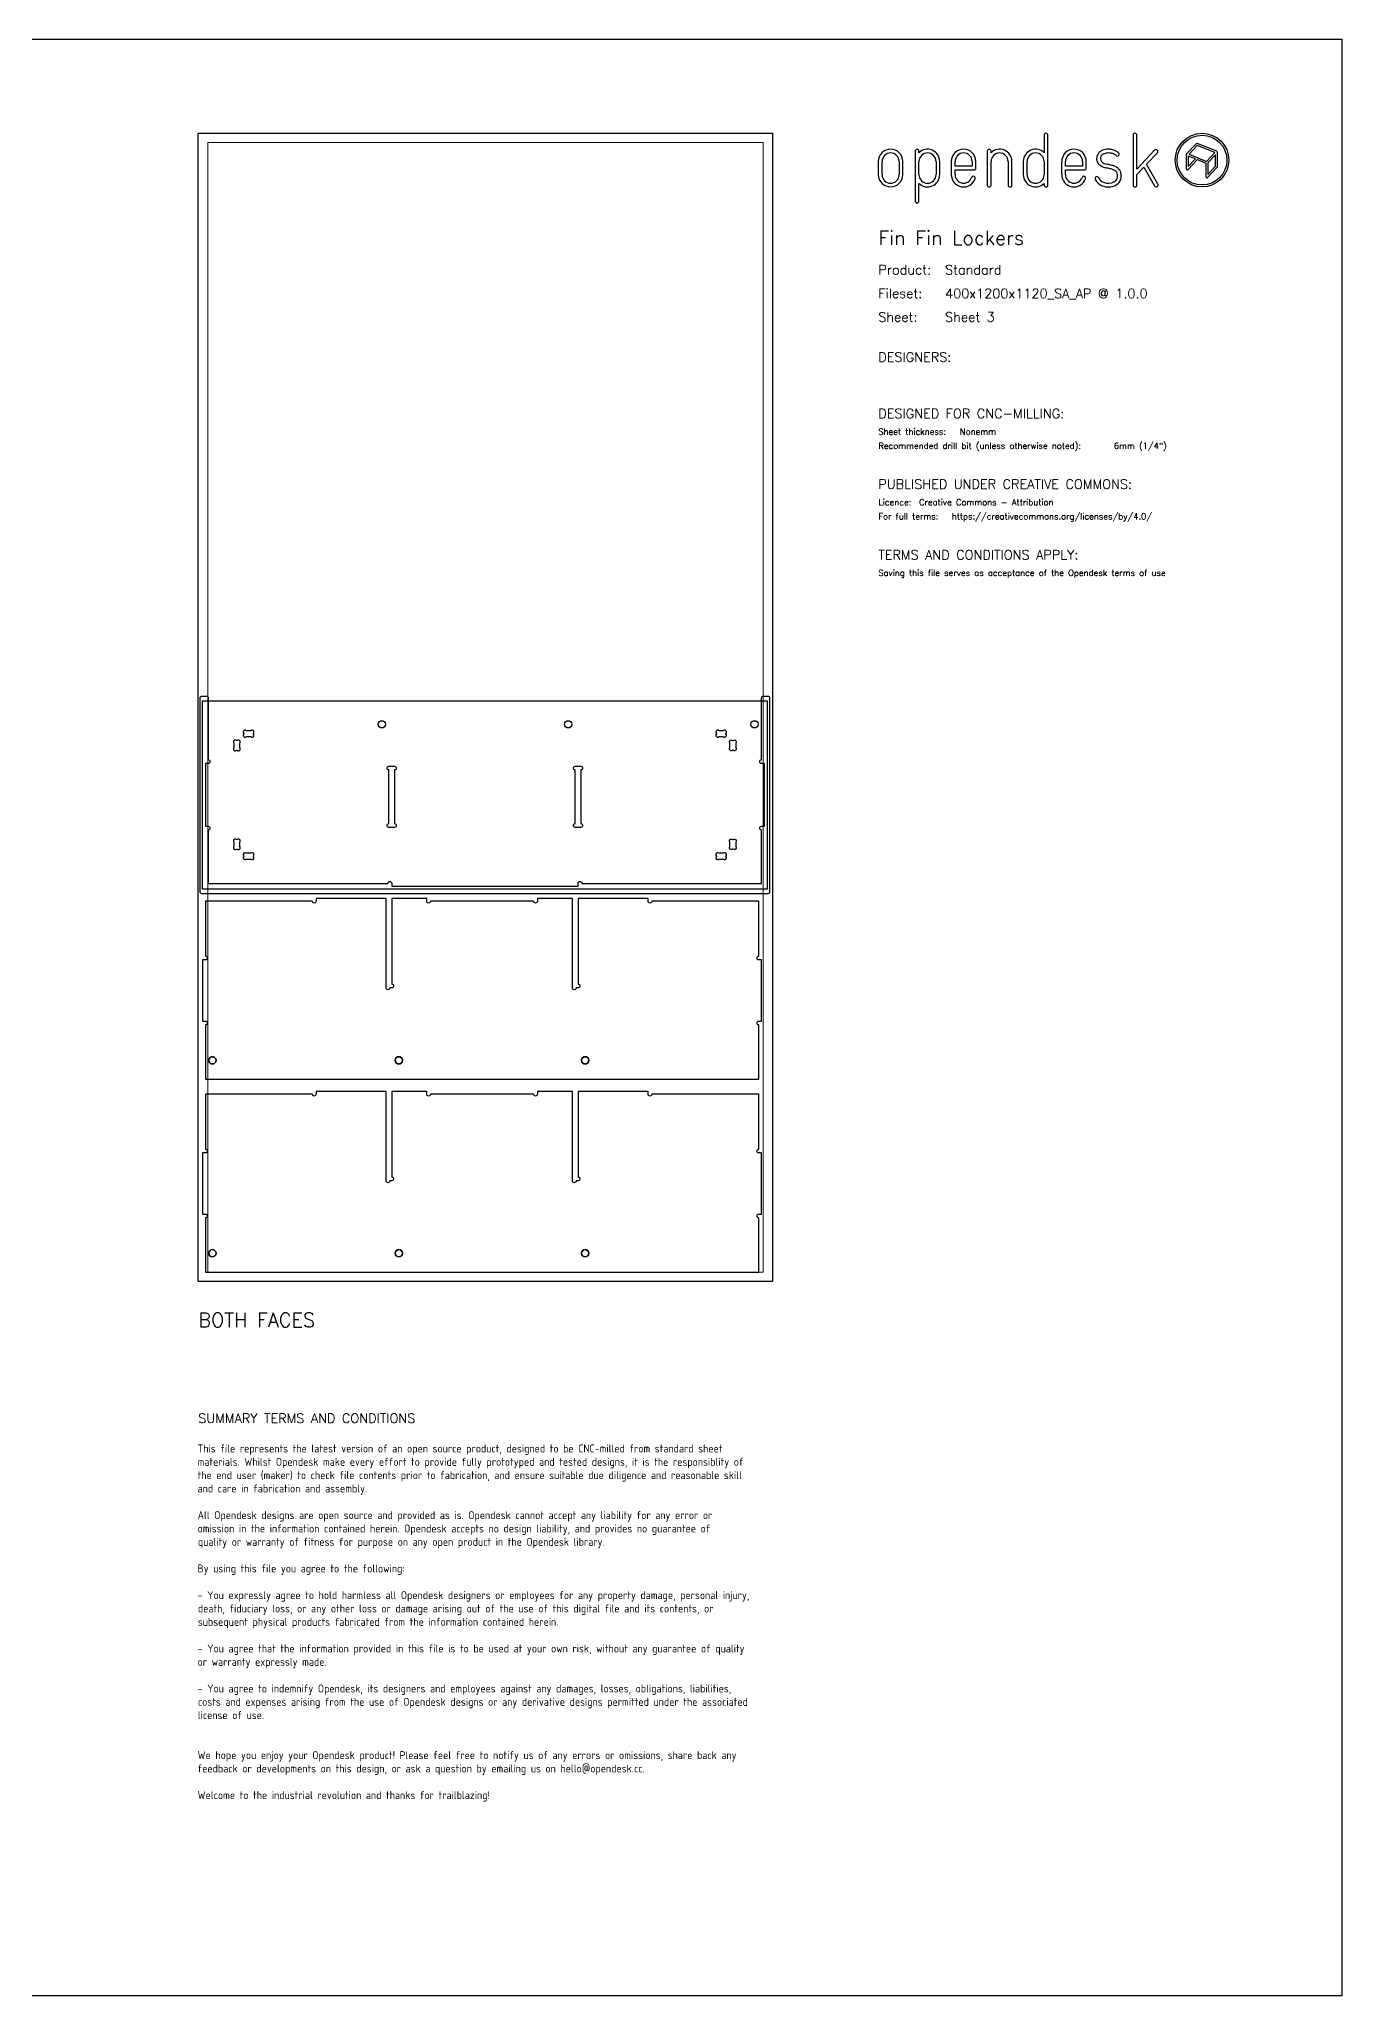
# Model space of a CAD drawing. Header units: millimetres. Extents: x -300 to 5880, y -300 to 4158.
# Drawn here: x 3112 to 5880, y 0 to 4158 of the extents above; entities that cross this region are included whole.
import ezdxf
from ezdxf.enums import TextEntityAlignment as Align

# ---------------------------------------------------------------- set-up
doc = ezdxf.new("R2010")
doc.units = ezdxf.units.MM
doc.layers.add('00-NOPRINT_TEXT', color=7, linetype='Continuous', lineweight=25)
doc.layers.add('00_NOPRINT_TOLERANCE', color=7, linetype='Continuous', lineweight=5)
for name, color, linetype, lineweight, true_color in [('BOARD_$TH-NOMINAL', 3, 'Continuous', 30, 0x00ff00), ('REV-HOLE-14.763MM-DIAM_4.000MM', 196, 'Continuous', 25, 0x4b1780), ('TOP-CUT-INSIDE_12.000MM', 3, 'Continuous', 25, 0x00ff04), ('TOP-CUT-OUTSIDE_12.000MM', 60, 'Continuous', 25, 0xa0ff00), ('TOP-HOLE-14.763MM-DIAM_4.000MM', 190, 'Continuous', 25, 0x7e00ff), ('TOP-POCKET-INSIDE_6.000MM', 6, 'Continuous', 25, 0xff00e0)]:
    doc.layers.add(name, color=color, linetype=linetype, lineweight=lineweight, true_color=true_color)
doc.styles.add('OD-ISOCP-17_221', font='isocp.shx')
doc.styles.add('OD-ISOCP-17_222', font='isocp.shx')
doc.styles.add('OD-ISOCP-17_223', font='isocp.shx')
doc.styles.add('OD-ISOCP-17_224', font='isocp.shx')
doc.styles.add('OD-ISOCP-17_225', font='isocp.shx')
doc.styles.add('OD-ISOCP-17_226', font='isocp.shx')
doc.styles.add('OD-ISOCP-17_227', font='isocp.shx')
doc.styles.add('OD-ISOCP-17_228', font='isocp.shx')
doc.styles.add('OD-ISOCP-17_229', font='isocp.shx')
doc.styles.add('OD-ISOCP-17_230', font='isocp.shx')
doc.styles.add('OD-ISOCP-17_231', font='isocp.shx')
doc.styles.add('OD-ISOCP-17_232', font='isocp.shx')
doc.styles.add('OD-ISOCP-17_233', font='isocp.shx')
doc.styles.add('OD-ISOCP-17_234', font='isocp.shx')
doc.styles.add('OD-ISOCP-17_235', font='isocp.shx')
doc.styles.add('OD-ISOCP-17_236', font='isocp.shx')
doc.styles.add('OD-ISOCP-17_237', font='isocp.shx')
doc.styles.add('OD-ISOCP-17_238', font='isocp.shx')
doc.styles.add('OD-ISOCP-17_239', font='isocp.shx')
doc.styles.add('OD-SIMPLEX-13_86', font='simplex.shx')
doc.styles.add('OD-SIMPLEX-20_82', font='simplex.shx')
doc.styles.add('OD-SIMPLEX-20_86', font='simplex.shx')
doc.styles.add('OD-SIMPLEX-30_83', font='simplex.shx')
doc.styles.add('OD-SIMPLEX-30_87', font='simplex.shx')

# ---------------------------------------------------------------- blocks, each defined once
blk = doc.blocks.new('Borders Opendesk_7')
at = {"layer": '00-NOPRINT_TEXT'}
for p, q in [((0, 4158), (5880, 4158)), ((5880, 4158), (5880, 0)), ((5247.4, 3954), (5247.4, 3916.7)), ((5255.3, 3848), (5255.3, 3954)), ((5436.4, 3954), (5436.4, 3848)), ((5444.4, 3881.9), (5444.4, 3954)), ((4973.4, 3920.1), (4973.4, 3814.1)), ((4981.3, 3916.7), (4981.3, 3920.1)), ((5126.6, 3920.1), (5126.6, 3848)), ((5134.5, 3916.7), (5134.5, 3920.1)), ((5482.1, 3922), (5444.4, 3881.9)), ((5464.8, 3892.1), (5487.9, 3916.6)), ((5549.5, 3912.6), (5549.5, 3882.2)), ((5570.5, 3935.8), (5550.1, 3914)), ((5553.7, 3909.6), (5553.7, 3887.4)), ((5568.8, 3903.5), (5553.7, 3909.6)), ((5572.6, 3931.9), (5555.2, 3913.4)), ((5555.2, 3913.4), (5592.6, 3898.3)), ((5610, 3916.9), (5572.6, 3931.9)), ((5614.4, 3919.6), (5572.8, 3936.3)), ((5592.6, 3898.3), (5610, 3916.9)), ((5611.5, 3912.4), (5595.2, 3895.1)), ((5611.5, 3888.1), (5611.5, 3912.4)), ((5615.7, 3887.3), (5615.7, 3917.6)), ((4895, 3898), (4895, 3870.1)), ((4902.9, 3870.1), (4902.9, 3898)), ((4939.3, 3898), (4939.3, 3870.1)), ((4947.3, 3870.1), (4947.3, 3898)), ((4981.3, 3870.1), (4981.3, 3898)), ((5017.7, 3898), (5017.7, 3870.1)), ((5025.6, 3870.1), (5025.6, 3898)), ((5050, 3898), (5050, 3870.1)), ((5058, 3888.1), (5058, 3898)), ((5094.4, 3888.1), (5058, 3888.1)), ((5058, 3870.1), (5058, 3880.1)), ((5058, 3880.1), (5098.3, 3880.1)), ((5094.4, 3898), (5094.4, 3888.1)), ((5102.3, 3884.1), (5102.3, 3898)), ((5134.5, 3848), (5134.5, 3898)), ((5170.9, 3898), (5170.9, 3848)), ((5178.9, 3848), (5178.9, 3898)), ((5203, 3898), (5203, 3870.1)), ((5211, 3870.1), (5211, 3898)), ((5247.4, 3898), (5247.4, 3870.1)), ((5284.6, 3898), (5284.6, 3870.1)), ((5292.6, 3888.1), (5292.6, 3898)), ((5329, 3888.1), (5292.6, 3888.1)), ((5292.6, 3870.1), (5292.6, 3880.1)), ((5292.6, 3880.1), (5332.9, 3880.1)), ((5329, 3898), (5329, 3888.1)), ((5336.9, 3884.1), (5336.9, 3898)), ((5444.4, 3870.4), (5459.1, 3886)), ((5444.4, 3848), (5444.4, 3870.4)), ((5459.1, 3886), (5482.1, 3846)), ((5489, 3850), (5464.8, 3892.1)), ((5553.1, 3880.8), (5572.9, 3901.9)), ((5553.7, 3887.4), (5568.8, 3903.5)), ((5572.9, 3901.9), (5591.1, 3894.5)), ((5591.1, 3894.5), (5591.1, 3865.5)), ((5594.7, 3864.1), (5615.1, 3885.8)), ((5595.2, 3895.1), (5595.2, 3870.7)), ((5595.2, 3870.7), (5611.5, 3888.1)), ((4981.3, 3814.1), (4981.3, 3851.4)), ((5247.4, 3851.4), (5247.4, 3848)), ((5880, 0), (0, 0))]:
    blk.add_line(p, q, dxfattribs=at)
for radius in [57, 52.9]:
    blk.add_circle((5582.9, 3901), radius, dxfattribs=at)
for centre, radius, start, end in [((5251.3, 3954), 3.97, 0, 180), ((5440.4, 3954), 3.97, 0, 180), ((4921.1, 3898), 26.1, 0, 180), ((4921.1, 3898), 18.2, 0, 180), ((4977.3, 3920.1), 3.97, 0, 180), ((4999.5, 3898), 26.1, 0, 134.1316), ((4999.5, 3898), 18.2, 0, 180), ((5076.2, 3898), 26.1, 0, 180), ((5076.2, 3898), 18.2, 0, 180), ((5130.6, 3920.1), 3.97, 0, 180), ((5152.7, 3898), 26.1, 0, 134.1316), ((5152.7, 3898), 18.2, 0, 180), ((5229.2, 3898), 26.1, 45.8684, 180), ((5229.2, 3898), 18.2, 0, 180), ((5310.8, 3898), 26.1, 0, 180), ((5310.8, 3898), 18.2, 0, 180), ((5377.2, 3904.5), 18.3, 167.0964, 235.8453), ((5375.9, 3904.8), 16.9, 150.5139, 167.0489), ((5377.5, 3903.4), 19, 138.9882, 149.267), ((5377.5, 3903.4), 19, 127.9168, 138.9882), ((5380.5, 3899.5), 24, 111.7012, 127.9168), ((5375.9, 3904.8), 8.99, 151.0519, 168.0238), ((5377.5, 3903.4), 11.1, 138.9882, 148.8091), ((5377.5, 3903.4), 11.1, 127.9168, 138.9882), ((5380.5, 3899.5), 16, 111.7012, 127.9168), ((5383.5, 3891.9), 32.1, 90, 111.7012), ((5383.5, 3891.9), 24.2, 90, 111.7012), ((5383.5, 3878.8), 45.3, 80.7104, 90), ((5383.5, 3878.8), 37.3, 80.7104, 90), ((5385.9, 3893.2), 22.7, 71.5035, 80.7104), ((5385.9, 3893.2), 30.7, 71.5035, 80.7104), ((5387.1, 3896.7), 19, 61.0356, 71.5035), ((5387.1, 3896.7), 26.9, 61.0356, 71.5035), ((5387.1, 3896.7), 19, 46.7983, 61.0356), ((5387.1, 3896.7), 26.9, 46.7983, 61.0356), ((5402.8, 3913.5), 3.97, 226.7983, 46.7983), ((5485, 3919.3), 3.97, 316.7135, 136.7135), ((5551.6, 3912.6), 2.06, 136.7696, 180), ((5572, 3934.4), 2.06, 68.0714, 136.7696), ((5613.6, 3917.6), 2.06, 0, 68.0714), ((4921.1, 3870.1), 26.1, 180, 0), ((4921.1, 3870.1), 18.2, 180, 0), ((4999.5, 3870.1), 18.2, 180, 0), ((4999.5, 3870.1), 26.1, 225.8684, 0), ((5076.2, 3870.1), 26.1, 180, 340.0258), ((5076.2, 3870.1), 18.2, 180, 340.0258), ((5098.3, 3884.1), 3.97, 270, 0), ((5229.2, 3870.1), 26.1, 180, 314.1316), ((5229.2, 3870.1), 18.2, 180, 0), ((5310.8, 3870.1), 26.1, 180, 340.0258), ((5310.8, 3870.1), 18.2, 180, 340.0258), ((5332.9, 3884.1), 3.97, 270, 0), ((5377.2, 3904.5), 10.3, 167.9603, 235.8613), ((5382, 3911.6), 26.9, 235.8511, 248.0912), ((5382, 3911.6), 18.9, 235.8511, 248.0912), ((5388.7, 3928.4), 44.9, 248.0912, 257.5385), ((5388.7, 3928.4), 37, 248.0912, 257.5385), ((5300, 3526.6), 366.5, 76.1947, 77.5385), ((5300, 3526.6), 374.5, 76.1947, 77.5385), ((5372.7, 3822.5), 61.9, 69.1442, 76.1947), ((5372.7, 3822.5), 69.8, 69.1442, 76.1947), ((5389.5, 3866.6), 14.6, 38.9291, 69.1442), ((5389.5, 3866.6), 22.5, 38.9291, 69.1442), ((5393.9, 3870.2), 8.99, 17.5834, 38.9291), ((5385.6, 3867.6), 17.6, 343.8033, 17.5834), ((5393.9, 3870.2), 16.9, 17.5834, 38.9291), ((5385.6, 3867.6), 25.5, 343.8033, 17.5834), ((5551.6, 3882.2), 2.06, 180, 316.7696), ((5613.6, 3887.3), 2.06, 316.7696, 0), ((5097, 3862.6), 3.97, 340.0258, 160.0258), ((5130.6, 3848), 3.97, 180, 0), ((5174.9, 3848), 3.97, 180, 0), ((5251.3, 3848), 3.97, 180, 0), ((5331.6, 3862.6), 3.97, 340.0258, 160.0258), ((5359.7, 3861.7), 3.97, 24.786, 204.786), ((5380.2, 3871.2), 26.6, 204.786, 247.9544), ((5380.2, 3871.2), 18.7, 204.786, 247.9544), ((5383.5, 3879.3), 35.4, 247.9544, 298.2026), ((5383.5, 3879.3), 27.4, 247.9544, 298.2026), ((5390.6, 3866.1), 12.5, 298.2026, 343.8033), ((5390.6, 3866.1), 20.4, 298.2026, 343.8033), ((5440.4, 3848), 3.97, 180, 0), ((5485.5, 3848), 3.97, 209.8417, 29.8417), ((5593.2, 3865.5), 2.06, 180, 316.7696), ((4977.3, 3814.1), 3.97, 180, 0)]:
    blk.add_arc(centre, radius, start, end, dxfattribs=at)
at = {"layer": '00_NOPRINT_TOLERANCE', "ltscale": 0.379202}
for p, q in [((3450, 3958), (4670, 3958)), ((3450, 1518), (3450, 3958)), ((4670, 3958), (4670, 1518)), ((4670, 1518), (3450, 1518))]:
    blk.add_line(p, q, dxfattribs=at)
at = {"layer": '00_NOPRINT_TOLERANCE', "ltscale": 0.380876}
for p, q in [((3470, 3938), (4650, 3938)), ((4650, 1538), (3470, 1538))]:
    blk.add_line(p, q, dxfattribs=at)
at = {"layer": '00_NOPRINT_TOLERANCE', "ltscale": 0.380023}
for p, q in [((3470, 1538), (3470, 3938)), ((4650, 3938), (4650, 1538))]:
    blk.add_line(p, q, dxfattribs=at)
at = {"layer": 'BOARD_$TH-NOMINAL'}
for p, q in [((3450, 3958), (4670, 3958)), ((3450, 1518), (3450, 3958)), ((4670, 3958), (4670, 1518)), ((4670, 1518), (3450, 1518))]:
    blk.add_line(p, q, dxfattribs=at)
at = {"layer": '00-NOPRINT_TEXT'}
for s, height, style, p in [('Fin Fin Lockers', 30, 'OD-SIMPLEX-30_83', (4895, 3720.9)), ('Product:', 20, 'OD-SIMPLEX-20_82', (4895, 3657.9)), ('Standard', 20, 'OD-SIMPLEX-20_82', (5036.9, 3657.9)), ('Fileset:', 20, 'OD-SIMPLEX-20_82', (4895, 3607.7)), ('400x1200x1120_SA_AP @ 1.0.0', 20, 'OD-SIMPLEX-20_82', (5036.9, 3607.6)), ('Sheet:', 20, 'OD-SIMPLEX-20_82', (4895, 3557.4)), ('Sheet 3', 20, 'OD-SIMPLEX-20_82', (5036.9, 3557.5)), ('DESIGNERS:', 20, 'OD-SIMPLEX-20_82', (4895, 3472.4)), ('DESIGNED FOR CNC-MILLING:', 20, 'OD-SIMPLEX-20_82', (4895, 3352.4)), ('Sheet thickness:', 13, 'OD-SIMPLEX-13_86', (4895, 3317.4)), ('Nonemm', 13, 'OD-SIMPLEX-13_86', (5068.3, 3317.4)), ('Recommended drill bit (unless otherwise noted):', 13, 'OD-SIMPLEX-13_86', (4895, 3287.4)), ('6mm (1/4")', 13, 'OD-SIMPLEX-13_86', (5395.5, 3287.4)), ('PUBLISHED UNDER CREATIVE COMMONS:', 20, 'OD-SIMPLEX-20_82', (4895, 3202.4)), ('Licence:', 13, 'OD-SIMPLEX-13_86', (4895, 3167.4)), ('Creative Commons - Attribution', 13, 'OD-SIMPLEX-13_86', (4981.5, 3167.4)), ('For full terms:', 13, 'OD-SIMPLEX-13_86', (4895, 3137.4)), ('https://creativecommons.org/licenses/by/4.0/', 13, 'OD-SIMPLEX-13_86', (5051.1, 3137.4)), ('TERMS AND CONDITIONS APPLY:', 20, 'OD-SIMPLEX-20_82', (4895, 3052.3)), ('Saving this file serves as acceptance of the Opendesk terms of use ', 13, 'OD-SIMPLEX-13_86', (4895, 3017.3))]:
    blk.add_text(s, height=height, dxfattribs=dict(at, style=style)).set_placement(p)
at = {"layer": '00-NOPRINT_TEXT', "color": 7}
for s, height, style, p in [('BOTH FACES', 30, 'OD-SIMPLEX-30_87', (3450, 1451.3)), ('SUMMARY TERMS AND CONDITIONS', 20, 'OD-SIMPLEX-20_86', (3450, 1237.4))]:
    blk.add_text(s, height=height, dxfattribs=dict(at, style=style)).set_placement(p, align=Align.TOP_LEFT)
for s, style, p in [('This file represents the latest version of an open source product, designed to be CNC-milled from standard sheet', 'OD-ISOCP-17_221', (3448.5, 1154.7)), ('materials. Whilst Opendesk make every effort to provide fully prototyped and tested designs, it is the responsiblity of', 'OD-ISOCP-17_222', (3448.5, 1126.3)), ('the end user (maker) to check file contents prior to fabrication, and ensure suitable due diligence and reasonable skill', 'OD-ISOCP-17_223', (3448.5, 1098)), ('and care in fabrication and assembly.', 'OD-ISOCP-17_224', (3448.5, 1069.7)), ('All Opendesk designs are open source and provided as is. Opendesk cannot accept any liability for any error or', 'OD-ISOCP-17_225', (3448.5, 1013)), ('omission in the information contained herein. Opendesk accepts no design liability, and provides no guarantee of', 'OD-ISOCP-17_226', (3448.5, 984.7)), ('quality or warranty of fitness for purpose on any open product in the Opendesk library.', 'OD-ISOCP-17_227', (3449.1, 956.3)), ('By using this file you agree to the following:', 'OD-ISOCP-17_228', (3448.5, 899.7)), ('- You expressly agree to hold harmless all Opendesk designers or employees for any property damage, personal injury,', 'OD-ISOCP-17_229', (3448.5, 843)), ('death, fiduciary loss, or any other loss or damage arising out of the use of this digital file and its contents, or', 'OD-ISOCP-17_230', (3449.1, 814.7)), ('subsequent physical products fabricated from the information contained herein.', 'OD-ISOCP-17_231', (3449, 786.3)), ('- You agree that the information provided in this file is to be used at your own risk, without any guarantee of quality', 'OD-ISOCP-17_232', (3448.5, 729.7)), ('or warranty expressly made.', 'OD-ISOCP-17_233', (3448.5, 701.3)), ('- You agree to indemnify Opendesk, its designers and employees against any damages, losses, obligations, liabilities,', 'OD-ISOCP-17_234', (3448.5, 644.7)), ('costs and expenses arising from the use of Opendesk designs or any derivative designs permitted under the associated', 'OD-ISOCP-17_235', (3449.1, 616.3)), ('license of use.', 'OD-ISOCP-17_236', (3448.8, 588)), ('We hope you enjoy your Opendesk product! Please feel free to notify us of any errors or omissions, share back any', 'OD-ISOCP-17_237', (3448.5, 503)), ('feedback or developments on this design, or ask a question by emailing us on hello@opendesk.cc.', 'OD-ISOCP-17_238', (3448.5, 474.7)), ('Welcome to the industrial revolution and thanks for trailblazing!', 'OD-ISOCP-17_239', (3448.5, 418))]:
    blk.add_text(s, height=17, dxfattribs=dict(at, style=style)).set_placement(p)

msp = doc.modelspace()

# ---------------------------------------------------------------- linework, layer by layer
at = {"layer": 'REV-HOLE-14.763MM-DIAM_4.000MM', "extrusion": (1e-16, 0, -1)}
for centre in [(-3480, 1988), (-3876.1, 1988), (-4272, 1988), (-3480, 1578), (-3876.1, 1578), (-4272, 1578)]:
    msp.add_circle(centre, 7.74, dxfattribs=at)
at = {"layer": 'TOP-CUT-INSIDE_12.000MM'}
for points in [[(3538.2, 2661.6, 1.000151), (3532.5, 2667.3), (3531.4, 2667.3, 1.000151), (3525.8, 2661.6), (3525.8, 2652.5, 1.000151), (3531.4, 2646.9), (3532.5, 2646.9, 1.000151), (3538.2, 2652.5)], [(3546.7, 2681.5, 1.000151), (3552.4, 2675.8), (3561.5, 2675.8, 1.000151), (3567.1, 2681.5), (3567.1, 2682.6, 1.000151), (3561.5, 2688.2), (3552.4, 2688.2, 1.000151), (3546.7, 2682.6)], [(4550.9, 2681.5, 1.000151), (4556.5, 2675.8), (4565.6, 2675.8, 1.000151), (4571.3, 2681.5), (4571.3, 2682.6, 1.000151), (4565.6, 2688.2), (4556.5, 2688.2, 1.000151), (4550.9, 2682.6)], [(4586.6, 2646.9), (4585.5, 2646.9, -1.000151), (4579.8, 2652.5), (4579.8, 2661.6, -1.000151), (4585.5, 2667.3), (4586.6, 2667.3, -1.000151), (4592.2, 2661.6), (4592.2, 2652.5, -1.000151)], [(3538.2, 2451.5, 1.000151), (3532.5, 2457.1), (3531.4, 2457.1, 1.000151), (3525.8, 2451.5), (3525.8, 2442.4, 1.000151), (3531.4, 2436.7), (3532.5, 2436.7, 1.000151), (3538.2, 2442.4)], [(4586.6, 2457.1, -1.000151), (4592.2, 2451.5), (4592.2, 2442.4, -1.000151), (4586.6, 2436.7), (4585.5, 2436.7, -1.000151), (4579.8, 2442.4), (4579.8, 2451.5, -1.000151), (4585.5, 2457.1)], [(3552.4, 2415.8), (3561.5, 2415.8, 1.000151), (3567.1, 2421.4), (3567.1, 2422.5, 1.000151), (3561.5, 2428.2), (3552.4, 2428.2, 1.000151), (3546.7, 2422.5), (3546.7, 2421.4, 1.000151)], [(4571.3, 2422.5, 1.000151), (4565.6, 2428.2), (4556.5, 2428.2, 1.000151), (4550.9, 2422.5), (4550.9, 2421.4, 1.000151), (4556.5, 2415.8), (4565.6, 2415.8, 1.000151), (4571.3, 2421.4)]]:
    msp.add_lwpolyline(points, format="xyb", close=True, dxfattribs=at)
at = {"layer": 'TOP-CUT-OUTSIDE_12.000MM'}
msp.add_lwpolyline([(3459, 2752), (4659, 2752), (4659, 2352), (3459, 2352)], close=True, dxfattribs=at)
for points in [[(4257, 2150, -1), (4257, 2142), (4253, 2142, -1), (4245, 2142), (4245, 2332), (4170.6, 2332), (4170.6, 2326, -1), (4162.6, 2326), (3943.4, 2326, -1), (3935.4, 2326), (3935.4, 2332), (3861, 2332), (3861, 2150, -1), (3861, 2142), (3857, 2142, -1), (3849, 2142), (3849, 2332), (3700.2, 2332), (3700.2, 2326, -1), (3692.2, 2326), (3465, 2326), (3465, 2209.3, -1), (3465, 2201.3), (3459, 2201.3), (3459, 2071.3), (3465, 2071.3, -1), (3465, 2063.3), (3465, 1948), (4641, 1948), (4641, 2063.3, -1), (4641, 2071.3), (4647, 2071.3), (4647, 2201.3), (4641, 2201.3, -1), (4641, 2209.3), (4641, 2326), (4413.8, 2326, -1), (4405.8, 2326), (4405.8, 2332), (4257, 2332)], [(4253, 1732, -1), (4245, 1732), (4245, 1922), (4170.6, 1922), (4170.6, 1916, -1), (4162.6, 1916), (3943.4, 1916, -1), (3935.4, 1916), (3935.4, 1922), (3861, 1922), (3861, 1740, -1), (3861, 1732), (3857, 1732, -1), (3849, 1732), (3849, 1922), (3700.2, 1922), (3700.2, 1916, -1), (3692.2, 1916), (3465, 1916), (3465, 1799.3, -1), (3465, 1791.3), (3459, 1791.3), (3459, 1661.3), (3465, 1661.3, -1), (3465, 1653.3), (3465, 1538), (4641, 1538), (4641, 1653.3, -1), (4641, 1661.3), (4647, 1661.3), (4647, 1791.3), (4641, 1791.3, -1), (4641, 1799.3), (4641, 1916), (4413.8, 1916, -1), (4405.8, 1916), (4405.8, 1922), (4257, 1922), (4257, 1740, -1), (4257, 1732)]]:
    msp.add_lwpolyline(points, format="xyb", close=True, dxfattribs=at)
at = {"layer": 'TOP-HOLE-14.763MM-DIAM_4.000MM'}
for centre in [(3840, 2702), (4235.9, 2702), (4632, 2702), (3480, 1988), (3876.1, 1988), (4272, 1988), (3480, 1578), (3876.1, 1578), (4272, 1578)]:
    msp.add_circle(centre, 7.74, dxfattribs=at)
at = {"layer": 'TOP-POCKET-INSIDE_6.000MM'}
for points in [[(4651, 2762), (4660, 2762, -0.414214), (4664, 2758), (4664, 2346, -0.414214), (4660, 2342), (3458, 2342, -0.414214), (3454, 2346), (3454, 2758, -0.414214), (3458, 2762), (3467, 2762, -0.414214), (3471, 2758), (3471, 2626.7, -1), (3471, 2618.7), (3465, 2618.7), (3465, 2485.3), (3471, 2485.3, -1), (3471, 2477.3), (3471, 2364), (3853, 2364, -1), (3861, 2364), (3861, 2358), (4257, 2358), (4257, 2364, -1), (4265, 2364), (4647, 2364), (4647, 2477.3, -1), (4647, 2485.3), (4653, 2485.3), (4653, 2618.7), (4647, 2618.7, -1), (4647, 2626.7), (4647, 2758, -0.414214)], [(3855, 2613), (3867, 2613, -1), (3867, 2605), (3867, 2491, -1), (3867, 2483), (3855, 2483, -1), (3855, 2491), (3855, 2605, -1)], [(4263, 2605), (4263, 2491, -1), (4263, 2483), (4251, 2483, -1), (4251, 2491), (4251, 2605, -1), (4251, 2613), (4263, 2613, -1)]]:
    msp.add_lwpolyline(points, format="xyb", close=True, dxfattribs=at)

# ---------------------------------------------------------------- block references
msp.add_blockref('Borders Opendesk_7', (0, 0))

doc.saveas('drawing.dxf')
